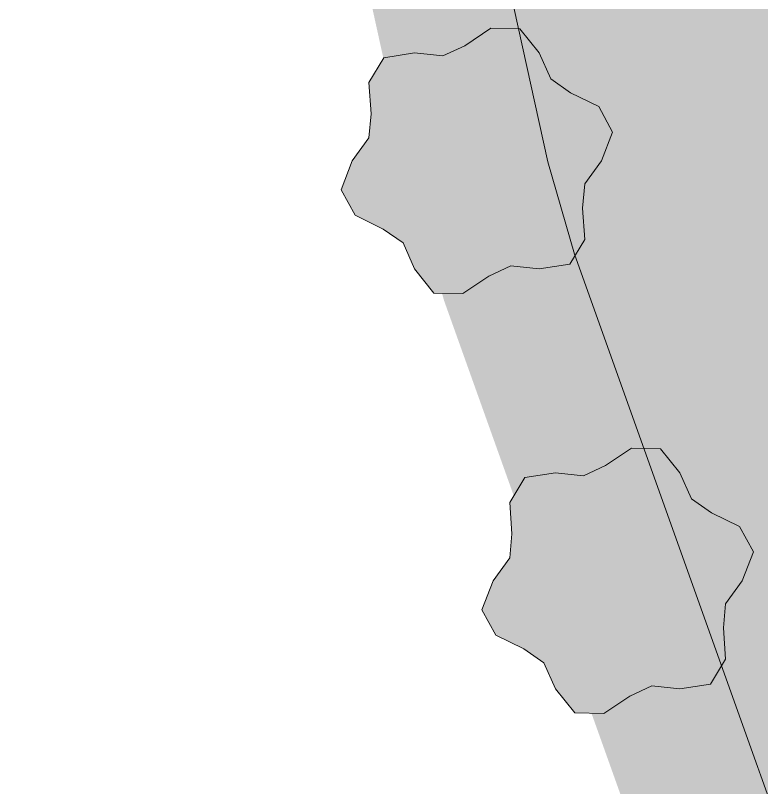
# Model space of a CAD drawing. Extents: x 306008 to 307050, y 9156110 to 9156581.
# Drawn here: x 306033.074 to 306035.77, y 9156558.231 to 9156561.018 of the extents above; entities that cross this region are included whole.
import ezdxf

# ---------------------------------------------------------------- set-up
doc = ezdxf.new("R2010")
doc.units = 0
doc.layers.add('D32_JLN_JALUR_SEPEDA', color=7, linetype='Continuous')
doc.layers.add('D32_JLN_PAGAR_HIJAU', color=7, linetype='Continuous')

msp = doc.modelspace()

# ---------------------------------------------------------------- hatches: boundary and pattern name
at = {"layer": 'D32_JLN_JALUR_SEPEDA', "true_color": 0xc4d696}
h = msp.add_hatch(color=7, dxfattribs=at)
h.dxf.hatch_style = 1
h.paths.add_polyline_path([(306112.603, 9156366.1652), (306112.3498, 9156366.3169), (306112.1143, 9156366.4949), (306108.4574, 9156369.5799), (306108.2868, 9156369.7365), (306108.13, 9156369.907), (306107.9881, 9156370.0901), (306104.4801, 9156375.0324), (306104.3652, 9156375.208), (306104.2642, 9156375.3918), (306086.4598, 9156410.9102), (306086.3816, 9156411.0804), (306072.3054, 9156444.6983), (306072.2719, 9156444.7823), (306062.5808, 9156470.2468), (306062.5276, 9156470.4), (306056.1569, 9156490.6587), (306056.1065, 9156490.8408), (306048.3707, 9156523.0134), (306035.0938, 9156560.1561), (306034.9979, 9156560.4896), (306033.1597, 9156568.8267), (306033.1645, 9156568.8139), (306033.2921, 9156568.431), (306033.2922, 9156568.4308), (306033.2985, 9156568.4125), (306033.2986, 9156568.4121), (306033.3043, 9156568.3967), (306033.3044, 9156568.3965), (306033.4856, 9156567.924), (306033.5303, 9156567.7992), (306033.6691, 9156567.3828), (306033.6692, 9156567.3824), (306033.6791, 9156567.3544), (306033.6794, 9156567.3537), (306033.6897, 9156567.3275), (306033.6899, 9156567.3272), (306033.8361, 9156566.9763), (306033.9337, 9156566.7066), (306034.0537, 9156566.3171), (306034.0538, 9156566.3169), (306034.0608, 9156566.2952), (306034.061, 9156566.2947), (306034.0665, 9156566.2788), (306034.0666, 9156566.2786), (306049.4498, 9156523.8474), (306049.4501, 9156523.8467), (306049.4775, 9156523.7789), (306049.478, 9156523.7778), (306049.4859, 9156523.7614), (306049.5769, 9156523.543), (306049.5777, 9156523.5412), (306049.5787, 9156523.5396), (306049.5799, 9156523.538), (306049.5809, 9156523.5369), (306049.6059, 9156523.474), (306049.6061, 9156523.4737), (306049.7336, 9156523.1683), (306049.8595, 9156522.8013), (306049.9188, 9156522.5834), (306049.9473, 9156522.4699), (306058.0585, 9156487.2778), (306058.0585, 9156487.2776), (306058.0647, 9156487.2519), (306058.0647, 9156487.2518), (306058.1656, 9156486.8469), (306058.2051, 9156486.6637), (306058.2647, 9156486.339), (306058.2648, 9156486.3384), (306058.2772, 9156486.281), (306058.2775, 9156486.2799), (306058.2842, 9156486.2554), (306058.2843, 9156486.2549), (306058.3602, 9156486.0011), (306058.4283, 9156485.7271), (306058.48, 9156485.4666), (306058.4801, 9156485.4663), (306058.4848, 9156485.4441), (306058.4849, 9156485.4436), (306058.489, 9156485.4264), (306058.4891, 9156485.4262), (306058.5308, 9156485.2602), (306058.5921, 9156484.9451), (306058.6058, 9156484.8469), (306058.6062, 9156484.8451), (306058.6217, 9156484.7785), (306058.6221, 9156484.7771), (306058.6276, 9156484.7594), (306058.7015, 9156484.4689), (306058.7314, 9156484.2686), (306058.7316, 9156484.2677), (306058.7413, 9156484.219), (306058.7418, 9156484.2171), (306058.7682, 9156484.1303), (306058.7685, 9156484.1293), (306058.7923, 9156484.0637), (306058.8609, 9156483.8043), (306058.9784, 9156483.2627), (306059.0098, 9156483.091), (306059.0101, 9156483.0898), (306059.122, 9156482.6418), (306059.1492, 9156482.5229), (306059.1726, 9156482.4095), (306059.173, 9156482.4079), (306059.1767, 9156482.3953), (306059.1769, 9156482.3947), (306059.1965, 9156482.3346), (306059.1966, 9156482.3343), (306059.2052, 9156482.3094), (306059.2054, 9156482.3088), (306059.2125, 9156482.2898), (306059.2126, 9156482.2896), (306059.6756, 9156481.108), (306059.7041, 9156481.0193), (306059.7048, 9156481.0175), (306059.7057, 9156481.0156), (306059.7068, 9156481.0139), (306059.7072, 9156481.0134), (306059.7896, 9156480.7904), (306059.79, 9156480.7893), (306059.8162, 9156480.7298), (306059.8858, 9156480.5494), (306059.886, 9156480.5489), (306059.9234, 9156480.46), (306059.9988, 9156480.2302), (306060.0001, 9156480.2254), (306060.0002, 9156480.2251), (306060.0087, 9156480.1975), (306060.0089, 9156480.1967), (306060.0205, 9156480.1635), (306060.0207, 9156480.1631), (306060.1166, 9156479.9065), (306060.1535, 9156479.8019), (306060.2551, 9156479.496), (306060.2552, 9156479.4958), (306060.2622, 9156479.4758), (306060.2624, 9156479.4752), (306060.272, 9156479.4499), (306060.2721, 9156479.4496), (306060.4147, 9156479.0939), (306060.4488, 9156479.0045), (306060.6016, 9156478.5848), (306060.7648, 9156478.136), (306060.7649, 9156478.1358), (306060.7719, 9156478.1172), (306060.772, 9156478.117), (306060.7737, 9156478.1127), (306060.7739, 9156478.1121), (306060.9658, 9156477.6534), (306061.0003, 9156477.5672), (306061.1716, 9156477.1194), (306061.2146, 9156476.9993), (306061.3601, 9156476.564), (306061.3601, 9156476.5639), (306061.3617, 9156476.5592), (306061.3619, 9156476.5587), (306061.3702, 9156476.5365), (306061.3702, 9156476.5363), (306061.552, 9156476.064), (306061.5974, 9156475.9378), (306061.7416, 9156475.5064), (306061.7416, 9156475.5062), (306061.7435, 9156475.5007), (306061.7436, 9156475.5004), (306061.751, 9156475.4801), (306061.751, 9156475.4799), (306070.1522, 9156452.9768), (306070.1845, 9156452.8858), (306070.2048, 9156452.8257), (306070.2049, 9156452.8254), (306070.2117, 9156452.8059), (306070.2119, 9156452.8054), (306070.2195, 9156452.7854), (306070.2196, 9156452.7852), (306070.5123, 9156452.0464), (306070.5999, 9156451.7924), (306070.6052, 9156451.771), (306070.6055, 9156451.7699), (306070.6497, 9156451.6256), (306070.6504, 9156451.6238), (306087.2184, 9156411.7255), (306087.2185, 9156411.7252), (306087.2293, 9156411.7004), (306087.2296, 9156411.6998), (306087.241, 9156411.6758), (306087.2411, 9156411.6755), (306087.3073, 9156411.5423), (306087.3981, 9156411.3412), (306087.8071, 9156410.3381), (306087.8073, 9156410.3377), (306087.8382, 9156410.2666), (306087.8391, 9156410.2648), (306087.8402, 9156410.2631), (306087.8415, 9156410.2615), (306087.8428, 9156410.2601), (306087.8444, 9156410.2588), (306087.8449, 9156410.2584), (306087.8778, 9156410.1906), (306087.8779, 9156410.1903), (306087.9063, 9156410.1344), (306087.9083, 9156410.1305), (306106.6071, 9156373.1971), (306106.6072, 9156373.1968), (306106.6289, 9156373.1556), (306106.629, 9156373.1553), (306106.8457, 9156372.7584), (306106.8958, 9156372.6626), (306107.0539, 9156372.3463), (306107.1105, 9156372.2265), (306107.2421, 9156371.9313), (306107.2422, 9156371.931), (306107.2545, 9156371.9046), (306107.2547, 9156371.9041), (306107.2628, 9156371.888), (306107.2629, 9156371.8878), (306107.7416, 9156370.9637), (306107.8333, 9156370.7699), (306107.8889, 9156370.6409), (306107.8897, 9156370.6391), (306107.8908, 9156370.6374), (306107.892, 9156370.6359), (306107.9902, 9156370.5201), (306108.02, 9156370.4844), (306108.0846, 9156370.4057), (306108.222, 9156370.2229), (306108.2227, 9156370.222), (306108.2308, 9156370.2124), (306108.2321, 9156370.211), (306108.2336, 9156370.2097), (306108.2499, 9156370.1966), (306108.2506, 9156370.1961), (306108.4987, 9156370.0128), (306109.0394, 9156369.563), (306109.1166, 9156369.4965), (306109.4237, 9156369.2228), (306109.4241, 9156369.2224), (306109.4683, 9156369.1854), (306109.4691, 9156369.1847), (306109.4876, 9156369.1708), (306109.488, 9156369.1705), (306109.5646, 9156369.1154), (306109.7514, 9156368.9696), (306109.9259, 9156368.8094), (306109.929, 9156368.8064), (306109.9295, 9156368.8059), (306109.9352, 9156368.8006), (306109.9366, 9156368.7994), (306109.98, 9156368.7663), (306110.0663, 9156368.6936), (306110.0671, 9156368.693), (306110.079, 9156368.684), (306110.1941, 9156368.5924), (306111.0874, 9156367.8447), (306111.2647, 9156367.6838), (306111.3909, 9156367.5597), (306111.3924, 9156367.5584), (306113.0241, 9156366.2385), (306113.1797, 9156366.1007), (306113.1813, 9156366.0995), (306113.1829, 9156366.0984), (306113.1846, 9156366.0975), (306113.1864, 9156366.0968), (306113.187, 9156366.0966), (306113.1997, 9156366.0848), (306113.201, 9156366.0837), (306113.2281, 9156366.0623), (306113.2297, 9156366.0612), (306113.2522, 9156366.0468), (306113.2535, 9156366.046), (306113.3151, 9156366.013), (306113.4805, 9156365.9173), (306113.5236, 9156365.8906), (306113.5246, 9156365.89), (306113.5667, 9156365.8671), (306113.5673, 9156365.8668), (306113.6595, 9156365.8203), (306113.6601, 9156365.8201), (306113.6733, 9156365.8139), (306113.6747, 9156365.8133), (306113.7178, 9156365.7972), (306113.7193, 9156365.7967), (306113.7474, 9156365.7886), (306113.748, 9156365.7884), (306113.8373, 9156365.766), (306113.8389, 9156365.7656), (306113.871, 9156365.7603), (306113.8727, 9156365.7601), (306113.9421, 9156365.7544), (306114.2153, 9156365.7195), (306115.3351, 9156365.5234), (306115.6154, 9156365.4603), (306115.8879, 9156365.3707), (306116.1505, 9156365.2553), (306116.4008, 9156365.1152), (306116.6365, 9156364.9517), (306116.8553, 9156364.7662), (306117.0553, 9156364.5606), (306117.1633, 9156364.4258), (306117.164, 9156364.425), (306117.2005, 9156364.3838), (306117.2018, 9156364.3824), (306117.2033, 9156364.3812), (306117.2049, 9156364.3801), (306117.2067, 9156364.3791), (306117.2085, 9156364.3784), (306117.2103, 9156364.3778), (306117.2123, 9156364.3774), (306117.2836, 9156364.366), (306117.2846, 9156364.3658), (306120.8557, 9156363.9744), (306120.4746, 9156363.0166), (306112.871, 9156366.0416)])
at = {"layer": 'D32_JLN_PAGAR_HIJAU', "true_color": 0x78aa60}
h = msp.add_hatch(color=7, dxfattribs=at)
h.dxf.hatch_style = 1
h.paths.add_polyline_path([(306112.3694, 9156365.7231), (306112.0702, 9156365.9024), (306111.7919, 9156366.1127), (306108.135, 9156369.1977), (306107.9334, 9156369.3829), (306107.7481, 9156369.5843), (306107.5804, 9156369.8007), (306104.0723, 9156374.743), (306103.9366, 9156374.9505), (306103.8172, 9156375.1677), (306086.0128, 9156410.6861), (306085.9204, 9156410.8873), (306071.8442, 9156444.5052), (306071.8046, 9156444.6044), (306062.1135, 9156470.069), (306062.0506, 9156470.25), (306055.68, 9156490.5088), (306055.6204, 9156490.7239), (306047.8909, 9156522.8704), (306034.623, 9156559.9878), (306034.5096, 9156560.382), (306032.0667, 9156571.4617), (306032.1148, 9156571.3859), (306032.1455, 9156571.3343), (306032.2572, 9156571.1295), (306032.2882, 9156571.0669), (306032.3578, 9156570.9159), (306032.4386, 9156570.7272), (306032.4388, 9156570.7268), (306032.4499, 9156570.7022), (306032.45, 9156570.7019), (306032.5584, 9156570.4725), (306032.6588, 9156570.1892), (306032.7402, 9156569.9169), (306032.7402, 9156569.9166), (306032.7464, 9156569.8971), (306032.7465, 9156569.8965), (306032.7553, 9156569.8714), (306032.7554, 9156569.8711), (306032.9098, 9156569.4467), (306032.9099, 9156569.4465), (306032.9168, 9156569.4281), (306032.917, 9156569.4277), (306032.9241, 9156569.4101), (306032.9242, 9156569.4098), (306033.0864, 9156569.0219), (306033.1597, 9156568.8267), (306034.9979, 9156560.4896), (306035.0938, 9156560.1561), (306048.3707, 9156523.0134), (306056.1065, 9156490.8408), (306056.1569, 9156490.6587), (306062.5276, 9156470.4), (306062.5808, 9156470.2468), (306072.2719, 9156444.7823), (306072.3054, 9156444.6983), (306086.3816, 9156411.0804), (306086.4598, 9156410.9102), (306104.2642, 9156375.3918), (306104.3652, 9156375.208), (306104.4801, 9156375.0324), (306107.9881, 9156370.0901), (306108.13, 9156369.907), (306108.2868, 9156369.7365), (306108.4574, 9156369.5799), (306112.1143, 9156366.4949), (306112.3498, 9156366.3169), (306112.603, 9156366.1652), (306112.871, 9156366.0416), (306120.4746, 9156363.0166), (306120.8557, 9156363.9744), (306120.2898, 9156362.552), (306112.6861, 9156365.577)])
at = {"layer": 'D32_JLN_PAGAR_HIJAU', "true_color": 0x568c46}
h = msp.add_hatch(color=7, dxfattribs=at)
h.dxf.hatch_style = 1
h.paths.add_polyline_path([(306035.1912, 9156560.4928), (306035.2316, 9156560.597), (306035.1813, 9156560.6887), (306035.0796, 9156560.7386), (306035.0079, 9156560.789), (306034.9662, 9156560.8825), (306034.8961, 9156560.9696), (306034.7915, 9156560.9719), (306034.6975, 9156560.9087), (306034.618, 9156560.8719), (306034.5162, 9156560.8825), (306034.4057, 9156560.8653), (306034.3515, 9156560.7759), (306034.3591, 9156560.6629), (306034.3513, 9156560.5756), (306034.2912, 9156560.4928), (306034.2508, 9156560.3885), (306034.3011, 9156560.2968), (306034.4028, 9156560.2469), (306034.4744, 9156560.1965), (306034.5162, 9156560.103), (306034.5863, 9156560.0159), (306034.6908, 9156560.0137), (306034.7849, 9156560.0768), (306034.8644, 9156560.1136), (306034.9662, 9156560.103), (306035.0767, 9156560.1202), (306035.1309, 9156560.2096), (306035.1233, 9156560.3226), (306035.1311, 9156560.4099)])
h = msp.add_hatch(color=7, dxfattribs=at)
h.dxf.hatch_style = 1
h.paths.add_polyline_path([(306035.6999, 9156558.9767), (306035.7403, 9156559.081), (306035.69, 9156559.1727), (306035.5883, 9156559.2226), (306035.5167, 9156559.273), (306035.4749, 9156559.3665), (306035.4048, 9156559.4536), (306035.3003, 9156559.4559), (306035.2062, 9156559.3927), (306035.1267, 9156559.3559), (306035.0249, 9156559.3665), (306034.9144, 9156559.3493), (306034.8602, 9156559.2599), (306034.8678, 9156559.1469), (306034.86, 9156559.0596), (306034.7999, 9156558.9767), (306034.7595, 9156558.8725), (306034.8098, 9156558.7808), (306034.9115, 9156558.7309), (306034.9832, 9156558.6805), (306035.0249, 9156558.587), (306035.095, 9156558.4999), (306035.1996, 9156558.4976), (306035.2936, 9156558.5608), (306035.3731, 9156558.5976), (306035.4749, 9156558.587), (306035.5854, 9156558.6042), (306035.6397, 9156558.6936), (306035.632, 9156558.8066), (306035.6399, 9156558.8939)])

# ---------------------------------------------------------------- linework, layer by layer
at = {"layer": 'D32_JLN_JALUR_SEPEDA', "lineweight": 13, "true_color": 0x6e685c}
msp.add_lwpolyline([(306048.3707, 9156523.0134), (306035.0938, 9156560.1561), (306034.9979, 9156560.4896), (306033.1597, 9156568.8267)], dxfattribs=at)
at = {"layer": 'D32_JLN_PAGAR_HIJAU', "lineweight": 9, "true_color": 0x3c6432}
for points in [[(306035.1912, 9156560.4928), (306035.2316, 9156560.597), (306035.1813, 9156560.6887), (306035.0796, 9156560.7386), (306035.0079, 9156560.789), (306034.9662, 9156560.8825), (306034.8961, 9156560.9696), (306034.7915, 9156560.9719), (306034.6975, 9156560.9087), (306034.618, 9156560.8719), (306034.5162, 9156560.8825), (306034.4057, 9156560.8653), (306034.3515, 9156560.7759), (306034.3591, 9156560.6629), (306034.3513, 9156560.5756), (306034.2912, 9156560.4928), (306034.2508, 9156560.3885), (306034.3011, 9156560.2968), (306034.4028, 9156560.2469), (306034.4744, 9156560.1965), (306034.5162, 9156560.103), (306034.5863, 9156560.0159), (306034.6908, 9156560.0137), (306034.7849, 9156560.0768), (306034.8644, 9156560.1136), (306034.9662, 9156560.103), (306035.0767, 9156560.1202), (306035.1309, 9156560.2096), (306035.1233, 9156560.3226), (306035.1311, 9156560.4099)], [(306035.6999, 9156558.9767), (306035.7403, 9156559.081), (306035.69, 9156559.1727), (306035.5883, 9156559.2226), (306035.5167, 9156559.273), (306035.4749, 9156559.3665), (306035.4048, 9156559.4536), (306035.3003, 9156559.4559), (306035.2062, 9156559.3927), (306035.1267, 9156559.3559), (306035.0249, 9156559.3665), (306034.9144, 9156559.3493), (306034.8602, 9156559.2599), (306034.8678, 9156559.1469), (306034.86, 9156559.0596), (306034.7999, 9156558.9767), (306034.7595, 9156558.8725), (306034.8098, 9156558.7808), (306034.9115, 9156558.7309), (306034.9832, 9156558.6805), (306035.0249, 9156558.587), (306035.095, 9156558.4999), (306035.1996, 9156558.4976), (306035.2936, 9156558.5608), (306035.3731, 9156558.5976), (306035.4749, 9156558.587), (306035.5854, 9156558.6042), (306035.6397, 9156558.6936), (306035.632, 9156558.8066), (306035.6399, 9156558.8939)]]:
    msp.add_lwpolyline(points, close=True, dxfattribs=at)

doc.saveas('drawing.dxf')
